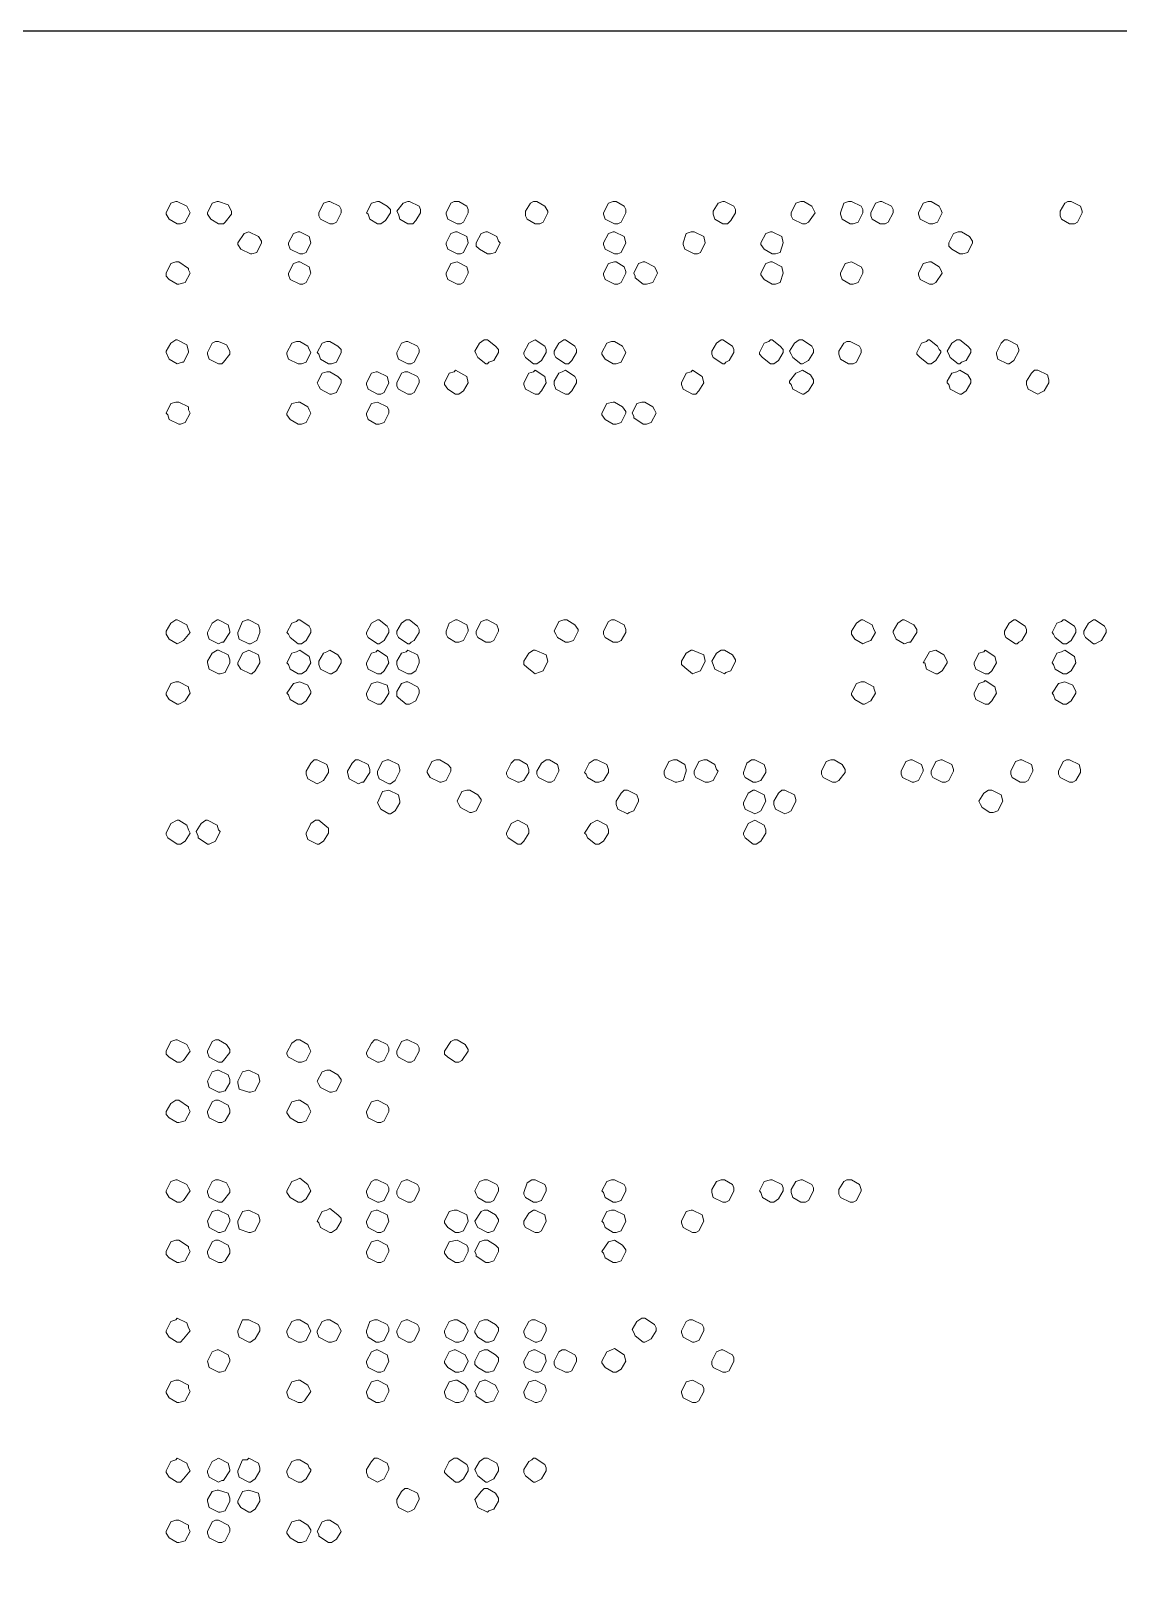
# Model space of a CAD drawing. Header units: millimetres. Extents: x 4903 to 8718, y 642 to 2401.
# Drawn here: x 6471.9 to 6575.7, y 796.7 to 945.2 of the extents above; entities that cross this region are included whole.
import ezdxf

# ---------------------------------------------------------------- set-up
doc = ezdxf.new("R2010")
doc.units = ezdxf.units.MM

msp = doc.modelspace()

# ---------------------------------------------------------------- linework, layer by layer
msp.add_lwpolyline([(6261.91, 935.2), (6261.91, 658.2, 0.414214), (6271.91, 648.2), (6671.91, 648.2, 0.414214), (6681.91, 658.2), (6681.91, 935.2, 0.414214), (6671.91, 945.2), (6271.91, 945.2, 0.414214)], format="xyb", close=True)
at = {"color": 139, "lineweight": 0}
for points in [[(6485.85, 928.94), (6485.7, 928.94), (6485.25, 928.79), (6484.79, 927.88), (6484.79, 927.73), (6485.09, 927.27), (6485.85, 926.82), (6485.85, 926.82), (6486.16, 926.82), (6486.61, 926.97), (6487.07, 927.88), (6486.92, 928.19), (6486.76, 928.49)], [(6489.8, 928.94), (6489.65, 928.94), (6489.19, 928.79), (6488.74, 927.88), (6488.74, 927.73), (6489.04, 927.27), (6489.8, 926.82), (6490.25, 926.82), (6490.41, 926.97), (6491.01, 927.73), (6491.01, 928.03), (6490.71, 928.64)], [(6500.42, 928.94), (6500.27, 928.94), (6499.81, 928.79), (6499.36, 927.88), (6499.36, 927.58), (6499.51, 927.27), (6500.42, 926.82), (6500.57, 926.82), (6500.72, 926.82), (6501.03, 926.97), (6501.48, 927.88), (6501.48, 928.19), (6501.33, 928.49)], [(6505.12, 928.94), (6504.97, 928.94), (6504.37, 928.79), (6503.91, 927.88), (6504.06, 927.73), (6504.21, 927.27), (6504.97, 926.82), (6505.28, 926.82), (6505.73, 927.12), (6506.19, 927.88), (6506.19, 928.19), (6505.88, 928.49)], [(6508.01, 928.94), (6507.86, 928.94), (6507.4, 928.79), (6506.79, 928.03), (6506.95, 927.73), (6507.1, 927.27), (6507.86, 926.82), (6508.01, 926.82), (6508.31, 926.82), (6508.61, 927.12), (6509.07, 927.88), (6509.07, 928.19), (6508.92, 928.49)], [(6512.71, 928.94), (6512.56, 928.94), (6512.26, 928.94), (6511.95, 928.79), (6511.5, 927.88), (6511.5, 927.73), (6511.65, 927.27), (6512.56, 926.82), (6512.86, 926.82), (6513.17, 926.97), (6513.62, 927.88), (6513.62, 927.88), (6513.62, 928.19), (6513.47, 928.49)], [(6520, 928.94), (6520.15, 928.94), (6520.91, 928.49), (6521.21, 928.03), (6521.21, 927.88), (6520.75, 926.97), (6520.45, 926.82), (6520.15, 926.82), (6520.15, 926.82), (6520, 926.82), (6519.24, 927.27), (6519.08, 927.58), (6519.08, 927.88), (6519.08, 927.88), (6519.08, 928.03), (6519.54, 928.79), (6519.84, 928.94), (6520, 928.94), (6520, 928.94), (6520, 928.94)], [(6527.73, 928.94), (6527.58, 928.94), (6527.43, 928.94), (6526.98, 928.79), (6526.52, 927.88), (6526.52, 927.73), (6526.67, 927.27), (6527.58, 926.82), (6527.89, 926.82), (6528.19, 926.97), (6528.64, 927.88), (6528.64, 927.88), (6528.64, 928.19), (6528.49, 928.49)], [(6538.05, 928.94), (6537.9, 928.94), (6537.45, 928.79), (6536.99, 928.03), (6536.99, 927.73), (6537.14, 927.27), (6537.9, 926.82), (6538.05, 926.82), (6538.36, 926.82), (6538.66, 927.12), (6539.11, 927.88), (6539.11, 928.19), (6538.96, 928.49)], [(6545.64, 928.94), (6545.34, 928.94), (6544.88, 928.79), (6544.43, 927.88), (6544.43, 927.58), (6544.58, 927.27), (6545.49, 926.82), (6545.64, 926.82), (6545.79, 926.82), (6546.09, 926.97), (6546.7, 927.88), (6546.55, 928.19), (6546.4, 928.49)], [(6550.19, 928.94), (6550.19, 928.94), (6549.89, 928.94), (6549.43, 928.79), (6549.13, 927.88), (6549.13, 927.73), (6549.28, 927.27), (6550.04, 926.82), (6550.34, 926.82), (6550.8, 926.97), (6551.25, 927.88), (6551.25, 927.88), (6551.25, 928.19), (6551.1, 928.49)], [(6553.08, 928.94), (6552.92, 928.94), (6552.47, 928.79), (6552.01, 927.88), (6552.01, 927.58), (6552.16, 927.27), (6552.92, 926.82), (6553.08, 926.82), (6553.38, 926.82), (6553.68, 926.97), (6554.14, 927.88), (6554.14, 928.19), (6553.99, 928.49)], [(6557.78, 928.94), (6557.63, 928.94), (6557.48, 928.94), (6557.02, 928.79), (6556.57, 927.88), (6556.57, 927.73), (6556.72, 927.27), (6557.63, 926.82), (6557.93, 926.82), (6558.39, 926.97), (6558.84, 927.88), (6558.84, 927.88), (6558.69, 928.19), (6558.54, 928.49)], [(6570.98, 928.94), (6571.13, 928.94), (6572.04, 928.49), (6572.19, 928.03), (6572.19, 927.88), (6571.74, 926.97), (6571.44, 926.82), (6571.13, 926.82), (6571.13, 926.82), (6570.98, 926.82), (6570.22, 927.27), (6570.07, 927.58), (6570.07, 927.88), (6570.07, 927.88), (6570.07, 928.03), (6570.53, 928.79), (6570.83, 928.94), (6570.98, 928.94), (6570.98, 928.94), (6570.98, 928.94)], [(6492.68, 926.06), (6492.23, 925.91), (6491.62, 925), (6491.62, 924.85), (6491.92, 924.39), (6492.83, 923.94), (6492.98, 923.94), (6493.44, 924.09), (6493.9, 925), (6493.9, 925.15), (6493.59, 925.61)], [(6497.54, 926.06), (6497.39, 926.06), (6496.93, 925.91), (6496.47, 925), (6496.47, 924.85), (6496.63, 924.39), (6497.54, 923.94), (6497.84, 923.94), (6498.14, 924.09), (6498.6, 925), (6498.45, 925.61)], [(6512.56, 926.06), (6512.41, 926.06), (6511.95, 925.91), (6511.5, 925), (6511.5, 924.85), (6511.65, 924.39), (6512.56, 923.94), (6512.86, 923.94), (6513.17, 924.09), (6513.62, 925), (6513.47, 925.61)], [(6515.44, 926.06), (6515.29, 926.06), (6514.84, 925.91), (6514.38, 925), (6514.38, 925), (6514.38, 924.7), (6514.68, 924.39), (6515.44, 923.94), (6515.75, 923.94), (6516.2, 924.09), (6516.66, 925), (6516.5, 925.15), (6516.35, 925.61)], [(6527.58, 926.06), (6527.43, 926.06), (6526.98, 925.91), (6526.52, 925), (6526.52, 924.85), (6526.67, 924.39), (6527.58, 923.94), (6527.89, 923.94), (6528.19, 924.09), (6528.64, 925), (6528.49, 925.61)], [(6535.17, 926.06), (6534.87, 926.06), (6534.41, 925.91), (6534.11, 925), (6534.11, 924.85), (6534.26, 924.39), (6535.17, 923.94), (6535.47, 923.94), (6535.78, 924.09), (6536.23, 925), (6536.08, 925.61)], [(6542.6, 926.06), (6542.45, 926.06), (6542, 925.91), (6541.54, 925), (6541.54, 924.85), (6541.85, 924.39), (6542.6, 923.94), (6542.91, 923.94), (6543.36, 924.09), (6543.67, 925), (6543.52, 925.61)], [(6560.66, 926.06), (6560.36, 926.06), (6559.9, 925.91), (6559.45, 925), (6559.45, 925), (6559.45, 924.7), (6559.75, 924.39), (6560.51, 923.94), (6560.81, 923.94), (6561.27, 924.09), (6561.72, 925), (6561.72, 925.15), (6561.42, 925.61)], [(6486, 923.18), (6485.7, 923.18), (6485.25, 923.03), (6484.79, 922.12), (6484.79, 921.81), (6485.09, 921.51), (6485.85, 921.05), (6486, 921.05), (6486.61, 921.21), (6487.07, 922.12), (6486.92, 922.42), (6486.92, 922.57)], [(6497.54, 923.18), (6497.39, 923.18), (6496.93, 923.03), (6496.47, 922.12), (6496.47, 921.96), (6496.63, 921.51), (6497.54, 921.05), (6497.84, 921.05), (6498.14, 921.21), (6498.6, 922.12), (6498.45, 922.72)], [(6512.56, 923.18), (6512.56, 923.18), (6511.95, 923.03), (6511.5, 922.12), (6511.5, 921.96), (6511.65, 921.51), (6512.56, 921.05), (6512.86, 921.05), (6513.17, 921.21), (6513.62, 922.12), (6513.62, 922.27), (6513.47, 922.72)], [(6527.73, 923.18), (6527.58, 923.18), (6526.98, 923.03), (6526.52, 922.12), (6526.52, 921.96), (6526.67, 921.51), (6527.58, 921.05), (6527.89, 921.05), (6528.19, 921.21), (6528.64, 922.12), (6528.64, 922.27), (6528.49, 922.72)], [(6530.47, 923.18), (6530.31, 923.18), (6529.86, 923.03), (6529.4, 922.12), (6529.55, 921.81), (6529.55, 921.66), (6530.31, 921.05), (6530.62, 921.05), (6531.22, 921.21), (6531.68, 922.12), (6531.53, 922.42), (6531.38, 922.72)], [(6542.6, 923.18), (6542.45, 923.18), (6542, 923.03), (6541.54, 922.12), (6541.54, 921.96), (6541.85, 921.51), (6542.6, 921.05), (6542.91, 921.05), (6543.36, 921.21), (6543.67, 922.12), (6543.52, 922.72)], [(6550.19, 923.18), (6550.19, 923.18), (6549.58, 923.03), (6549.13, 922.12), (6549.13, 921.96), (6549.28, 921.51), (6550.04, 921.05), (6550.34, 921.05), (6550.8, 921.21), (6551.25, 922.12), (6551.25, 922.12), (6551.25, 922.42), (6551.1, 922.72)], [(6557.78, 923.18), (6557.63, 923.18), (6557.02, 923.03), (6556.57, 922.12), (6556.57, 921.96), (6556.72, 921.51), (6557.63, 921.05), (6557.93, 921.05), (6558.23, 921.21), (6558.84, 922.12), (6558.84, 922.12), (6558.69, 922.42), (6558.54, 922.72)], [(6485.85, 915.74), (6485.7, 915.74), (6485.25, 915.44), (6484.79, 914.68), (6484.79, 914.53), (6485.09, 913.92), (6485.85, 913.47), (6486.31, 913.62), (6486.46, 913.62), (6486.92, 914.53), (6486.92, 914.68), (6486.76, 915.29)], [(6489.8, 915.59), (6489.49, 915.59), (6489.19, 915.44), (6488.74, 914.53), (6488.74, 914.38), (6488.89, 913.92), (6489.8, 913.47), (6490.1, 913.47), (6490.25, 913.62), (6490.86, 914.38), (6490.86, 914.68), (6490.56, 915.29)], [(6497.54, 915.59), (6497.39, 915.59), (6497.23, 915.59), (6496.78, 915.44), (6496.32, 914.53), (6496.32, 914.38), (6496.47, 913.92), (6497.39, 913.47), (6497.69, 913.47), (6498.14, 913.62), (6498.6, 914.53), (6498.6, 914.53), (6498.45, 914.83), (6498.3, 915.14)], [(6500.42, 915.59), (6500.12, 915.59), (6499.66, 915.44), (6499.21, 914.53), (6499.36, 914.38), (6499.51, 913.92), (6500.27, 913.47), (6500.42, 913.47), (6500.57, 913.47), (6501.03, 913.62), (6501.48, 914.53), (6501.48, 914.83), (6501.18, 915.14)], [(6507.86, 915.59), (6507.7, 915.59), (6507.25, 915.44), (6506.79, 914.53), (6506.79, 914.38), (6506.95, 913.92), (6507.86, 913.47), (6507.86, 913.47), (6508.16, 913.47), (6508.46, 913.62), (6508.92, 914.53), (6508.92, 914.83), (6508.77, 915.14)], [(6515.44, 915.74), (6515.14, 915.74), (6514.68, 915.44), (6514.23, 914.68), (6514.38, 914.38), (6514.53, 914.07), (6515.29, 913.47), (6515.44, 913.47), (6515.59, 913.62), (6516.05, 913.77), (6516.5, 914.53), (6516.5, 914.83), (6516.2, 915.14)], [(6520, 915.74), (6520, 915.74), (6519.69, 915.59), (6519.39, 915.44), (6518.93, 914.53), (6518.93, 914.38), (6519.08, 914.07), (6519.84, 913.47), (6520.15, 913.47), (6520.6, 913.77), (6521.06, 914.53), (6521.06, 914.68), (6521.06, 914.83), (6520.91, 915.14)], [(6522.88, 915.74), (6522.73, 915.74), (6522.27, 915.44), (6521.82, 914.68), (6521.82, 914.38), (6521.97, 914.07), (6522.88, 913.47), (6522.88, 913.47), (6523.18, 913.47), (6523.49, 913.77), (6523.94, 914.53), (6523.94, 914.83), (6523.79, 915.14)], [(6527.58, 915.59), (6527.43, 915.59), (6527.28, 915.59), (6526.82, 915.44), (6526.37, 914.53), (6526.37, 914.38), (6526.67, 913.92), (6527.43, 913.47), (6527.73, 913.47), (6528.19, 913.62), (6528.64, 914.53), (6528.64, 914.53), (6528.49, 914.83), (6528.34, 915.14)], [(6537.9, 915.74), (6537.75, 915.74), (6537.29, 915.44), (6536.84, 914.68), (6536.84, 914.38), (6536.99, 914.07), (6537.9, 913.47), (6538.05, 913.47), (6538.2, 913.62), (6538.51, 913.77), (6538.96, 914.53), (6538.96, 914.83), (6538.81, 915.14)], [(6542.6, 915.74), (6542.45, 915.74), (6542.3, 915.59), (6541.85, 915.44), (6541.39, 914.53), (6541.39, 914.38), (6541.69, 914.07), (6542.45, 913.47), (6542.76, 913.47), (6543.21, 913.77), (6543.67, 914.53), (6543.67, 914.68), (6543.67, 914.83), (6543.36, 915.14)], [(6545.49, 915.74), (6545.18, 915.74), (6544.73, 915.44), (6544.27, 914.68), (6544.43, 914.38), (6544.58, 914.07), (6545.34, 913.47), (6545.49, 913.47), (6545.79, 913.62), (6546.09, 913.77), (6546.55, 914.53), (6546.55, 914.83), (6546.4, 915.14)], [(6549.89, 915.59), (6550.04, 915.59), (6550.95, 915.14), (6551.1, 914.83), (6551.1, 914.53), (6550.65, 913.62), (6550.34, 913.47), (6550.04, 913.47), (6550.04, 913.47), (6549.89, 913.47), (6549.13, 913.92), (6548.98, 914.38), (6548.98, 914.53), (6548.98, 914.53), (6548.98, 914.68), (6549.43, 915.44), (6549.74, 915.59), (6549.89, 915.59), (6549.89, 915.59), (6549.89, 915.59)], [(6557.63, 915.74), (6557.48, 915.74), (6557.32, 915.59), (6556.87, 915.44), (6556.41, 914.53), (6556.41, 914.38), (6556.72, 914.07), (6557.48, 913.47), (6557.78, 913.47), (6558.23, 913.77), (6558.69, 914.53), (6558.69, 914.68), (6558.54, 914.83), (6558.39, 915.14)], [(6560.51, 915.74), (6560.21, 915.74), (6559.75, 915.44), (6559.3, 914.68), (6559.45, 914.38), (6559.6, 914.07), (6560.36, 913.47), (6560.51, 913.47), (6560.66, 913.62), (6561.12, 913.77), (6561.57, 914.53), (6561.57, 914.83), (6561.27, 915.14)], [(6565.06, 915.74), (6564.76, 915.74), (6564.46, 915.44), (6564, 914.53), (6564, 914.38), (6564.15, 913.92), (6565.06, 913.47), (6565.21, 913.47), (6565.67, 913.77), (6566.13, 914.68), (6566.13, 914.83), (6565.97, 915.29)], [(6500.42, 912.71), (6500.12, 912.71), (6499.66, 912.56), (6499.21, 911.65), (6499.21, 911.65), (6499.36, 911.34), (6499.51, 911.04), (6500.42, 910.58), (6500.57, 910.58), (6501.03, 910.73), (6501.48, 911.65), (6501.48, 911.95), (6501.18, 912.25)], [(6504.97, 912.71), (6504.82, 912.71), (6504.37, 912.56), (6503.91, 911.65), (6503.91, 911.49), (6504.06, 911.04), (6504.97, 910.58), (6505.28, 910.58), (6505.58, 910.73), (6506.03, 911.65), (6505.88, 912.25)], [(6507.86, 912.71), (6507.55, 912.71), (6507.25, 912.56), (6506.79, 911.65), (6506.79, 911.65), (6506.79, 911.34), (6506.95, 911.04), (6507.86, 910.58), (6508.16, 910.58), (6508.46, 910.73), (6508.92, 911.65), (6508.92, 911.95), (6508.77, 912.25)], [(6512.41, 912.86), (6512.26, 912.71), (6511.8, 912.56), (6511.35, 911.65), (6511.35, 911.49), (6511.65, 911.04), (6512.41, 910.58), (6512.71, 910.58), (6513.17, 910.89), (6513.62, 911.65), (6513.47, 912.25)], [(6520, 912.86), (6519.84, 912.71), (6519.39, 912.56), (6518.93, 911.65), (6518.93, 911.49), (6519.08, 911.04), (6520, 910.58), (6520.3, 910.58), (6520.6, 910.89), (6521.06, 911.65), (6520.91, 912.25)], [(6522.88, 912.86), (6522.57, 912.71), (6522.27, 912.56), (6521.82, 911.8), (6521.82, 911.65), (6521.82, 911.49), (6521.97, 911.04), (6522.88, 910.58), (6523.18, 910.58), (6523.49, 910.89), (6523.94, 911.65), (6523.94, 911.95), (6523.79, 912.25)], [(6535.02, 912.86), (6534.87, 912.71), (6534.41, 912.56), (6533.96, 911.65), (6533.96, 911.49), (6534.11, 911.04), (6535.02, 910.58), (6535.32, 910.58), (6535.62, 910.89), (6536.08, 911.65), (6535.93, 912.25)], [(6545.49, 912.86), (6545.18, 912.71), (6544.88, 912.56), (6544.27, 911.8), (6544.27, 911.65), (6544.43, 911.49), (6544.58, 911.04), (6545.49, 910.58), (6545.64, 910.58), (6546.09, 910.89), (6546.55, 911.65), (6546.55, 911.95), (6546.25, 912.4)], [(6560.51, 912.86), (6560.21, 912.71), (6559.75, 912.56), (6559.3, 911.8), (6559.3, 911.65), (6559.45, 911.49), (6559.6, 911.04), (6560.51, 910.58), (6560.66, 910.58), (6561.12, 910.89), (6561.57, 911.65), (6561.57, 911.95), (6561.27, 912.4)], [(6567.95, 912.86), (6567.64, 912.86), (6567.34, 912.56), (6566.88, 911.8), (6566.88, 911.8), (6566.88, 911.49), (6567.04, 911.04), (6567.95, 910.58), (6568.25, 910.73), (6568.55, 910.89), (6569.01, 911.65), (6569.01, 911.95), (6568.86, 912.4)], [(6486, 909.82), (6485.7, 909.82), (6485.25, 909.67), (6484.79, 908.76), (6484.94, 908.61), (6485.09, 908.16), (6486, 907.7), (6486.16, 907.7), (6486.61, 907.85), (6487.07, 908.76), (6486.92, 909.07), (6486.92, 909.37)], [(6497.54, 909.82), (6497.39, 909.82), (6496.78, 909.67), (6496.32, 908.76), (6496.32, 908.61), (6496.63, 908.16), (6497.39, 907.7), (6497.69, 907.7), (6498.14, 907.85), (6498.6, 908.76), (6498.6, 908.76), (6498.45, 909.07), (6498.3, 909.37)], [(6504.97, 909.82), (6504.97, 909.82), (6504.37, 909.67), (6503.91, 908.76), (6503.91, 908.61), (6504.06, 908.16), (6504.82, 907.7), (6505.12, 907.7), (6505.58, 907.85), (6506.03, 908.76), (6506.03, 908.76), (6506.03, 909.07), (6505.88, 909.37)], [(6527.58, 909.82), (6527.43, 909.82), (6526.82, 909.67), (6526.37, 908.76), (6526.37, 908.61), (6526.67, 908.16), (6527.43, 907.7), (6527.73, 907.7), (6528.19, 907.85), (6528.64, 908.76), (6528.64, 908.91), (6528.34, 909.37)], [(6530.47, 909.82), (6530.16, 909.82), (6529.71, 909.67), (6529.25, 908.76), (6529.4, 908.46), (6529.4, 908.31), (6530.31, 907.7), (6530.62, 907.7), (6531.07, 907.85), (6531.53, 908.76), (6531.38, 909.07), (6531.22, 909.37)], [(6485.85, 889.04), (6485.7, 889.04), (6485.25, 888.73), (6484.79, 887.97), (6484.79, 887.67), (6485.09, 887.21), (6485.85, 886.76), (6485.85, 886.76), (6486.16, 886.91), (6486.46, 887.06), (6487.07, 887.82), (6486.92, 888.13), (6486.76, 888.58)], [(6489.8, 889.04), (6489.65, 889.04), (6489.19, 888.73), (6488.74, 887.82), (6488.74, 887.67), (6488.89, 887.21), (6489.8, 886.76), (6490.1, 886.91), (6490.25, 886.91), (6490.86, 887.82), (6490.86, 887.97), (6490.71, 888.58)], [(6492.68, 889.04), (6492.53, 889.04), (6492.07, 888.88), (6491.62, 887.82), (6491.62, 887.67), (6491.77, 887.21), (6492.68, 886.76), (6492.83, 886.76), (6493.44, 887.06), (6493.74, 887.82), (6493.74, 888.13), (6493.59, 888.58)], [(6497.54, 889.04), (6497.39, 889.04), (6497.23, 888.88), (6496.78, 888.73), (6496.32, 887.82), (6496.47, 887.67), (6496.63, 887.37), (6497.39, 886.76), (6497.69, 886.76), (6498.14, 887.06), (6498.6, 887.82), (6498.6, 887.97), (6498.6, 888.13), (6498.45, 888.43)], [(6505.12, 889.04), (6504.97, 889.04), (6504.67, 888.88), (6504.37, 888.73), (6503.91, 887.82), (6503.91, 887.67), (6504.06, 887.37), (6504.97, 886.76), (6505.12, 886.76), (6505.58, 887.06), (6506.03, 887.82), (6506.03, 887.97), (6506.03, 888.13), (6505.88, 888.43)], [(6508.01, 889.04), (6507.7, 889.04), (6507.25, 888.73), (6506.79, 887.97), (6506.79, 887.67), (6506.95, 887.37), (6507.86, 886.76), (6508.01, 886.76), (6508.16, 886.91), (6508.46, 887.06), (6508.92, 887.82), (6508.92, 888.13), (6508.77, 888.43)], [(6512.56, 889.04), (6512.41, 889.04), (6511.8, 888.73), (6511.5, 887.97), (6511.5, 887.67), (6511.65, 887.37), (6512.41, 886.91), (6512.71, 886.91), (6513.17, 887.06), (6513.62, 887.97), (6513.62, 888.13), (6513.47, 888.58)], [(6515.44, 889.04), (6515.29, 889.04), (6514.84, 888.88), (6514.38, 887.97), (6514.38, 887.67), (6514.53, 887.37), (6515.29, 886.91), (6515.44, 886.91), (6515.75, 886.91), (6516.05, 887.06), (6516.5, 887.97), (6516.5, 888.13), (6516.35, 888.58)], [(6523.03, 889.04), (6522.73, 889.04), (6522.27, 888.88), (6521.82, 887.97), (6521.97, 887.67), (6522.12, 887.37), (6522.88, 886.91), (6523.03, 886.91), (6523.18, 886.91), (6523.64, 887.06), (6524.09, 887.97), (6524.09, 888.13), (6523.79, 888.58)], [(6527.43, 889.04), (6527.58, 889.04), (6528.49, 888.58), (6528.64, 888.13), (6528.64, 887.82), (6528.19, 887.06), (6527.89, 886.91), (6527.58, 886.91), (6527.58, 886.91), (6527.43, 886.91), (6526.67, 887.37), (6526.52, 887.67), (6526.52, 887.82), (6526.52, 887.82), (6526.52, 887.97), (6526.98, 888.88), (6527.28, 889.04), (6527.43, 889.04), (6527.43, 889.04), (6527.43, 889.04)], [(6551.25, 889.04), (6551.1, 889.04), (6550.65, 888.73), (6550.19, 887.97), (6550.19, 887.67), (6550.5, 887.21), (6551.25, 886.76), (6551.25, 886.76), (6551.56, 886.91), (6552.01, 887.06), (6552.47, 887.82), (6552.32, 888.13), (6552.16, 888.58)], [(6555.2, 889.04), (6555.05, 889.04), (6554.59, 888.73), (6554.14, 887.97), (6554.14, 887.82), (6554.44, 887.21), (6555.2, 886.76), (6555.65, 886.91), (6555.81, 886.91), (6556.41, 887.82), (6556.41, 888.13), (6556.11, 888.58)], [(6565.82, 889.04), (6565.67, 889.04), (6565.21, 888.73), (6564.76, 887.97), (6564.76, 887.67), (6564.91, 887.37), (6565.82, 886.76), (6565.97, 886.76), (6566.13, 886.91), (6566.43, 887.06), (6566.88, 887.82), (6566.88, 888.13), (6566.73, 888.43)], [(6570.53, 889.04), (6570.37, 889.04), (6570.22, 888.88), (6569.77, 888.73), (6569.31, 887.82), (6569.46, 887.67), (6569.62, 887.37), (6570.37, 886.76), (6570.68, 886.76), (6571.13, 887.06), (6571.59, 887.82), (6571.59, 887.97), (6571.59, 888.13), (6571.44, 888.43)], [(6573.41, 889.04), (6573.26, 889.04), (6572.8, 888.73), (6572.35, 887.97), (6572.35, 887.67), (6572.5, 887.37), (6573.26, 886.76), (6573.41, 886.76), (6573.71, 886.91), (6574.02, 887.06), (6574.47, 887.82), (6574.47, 888.13), (6574.32, 888.43)], [(6489.8, 886.15), (6489.65, 886.15), (6489.19, 885.85), (6488.74, 885.09), (6488.74, 884.94), (6488.89, 884.33), (6489.8, 883.88), (6489.95, 883.88), (6490.41, 884.03), (6490.86, 884.94), (6490.86, 885.24), (6490.71, 885.7)], [(6492.68, 886.15), (6492.07, 885.85), (6491.62, 884.94), (6491.62, 884.79), (6491.92, 884.33), (6492.83, 883.88), (6492.98, 883.88), (6493.29, 884.18), (6493.74, 884.94), (6493.74, 885.09), (6493.59, 885.7)], [(6497.54, 886.15), (6497.23, 886), (6496.78, 885.85), (6496.32, 884.94), (6496.47, 884.79), (6496.63, 884.33), (6497.39, 883.88), (6497.69, 883.88), (6498.14, 884.18), (6498.6, 884.94), (6498.45, 885.55)], [(6500.42, 886.15), (6500.12, 886), (6499.81, 885.85), (6499.36, 885.09), (6499.36, 884.94), (6499.36, 884.79), (6499.51, 884.33), (6500.42, 883.88), (6500.57, 883.88), (6501.03, 884.18), (6501.48, 884.94), (6501.48, 885.24), (6501.18, 885.7)], [(6504.97, 886.15), (6504.82, 886), (6504.37, 885.85), (6503.91, 884.94), (6503.91, 884.79), (6504.06, 884.33), (6504.97, 883.88), (6505.28, 883.88), (6505.58, 884.18), (6506.03, 884.94), (6505.88, 885.55)], [(6507.86, 886.15), (6507.7, 886), (6507.25, 885.85), (6506.79, 885.09), (6506.79, 884.94), (6506.79, 884.79), (6506.95, 884.33), (6507.86, 883.88), (6508.16, 883.88), (6508.61, 884.18), (6508.92, 884.94), (6508.92, 885.24), (6508.77, 885.7)], [(6520, 886.15), (6519.84, 886.15), (6519.39, 885.85), (6518.93, 885.09), (6518.93, 884.79), (6519.24, 884.48), (6520, 883.88), (6520.3, 884.03), (6520.75, 884.18), (6521.21, 885.09), (6521.06, 885.7)], [(6535.02, 886.15), (6534.87, 886.15), (6534.41, 885.85), (6533.96, 885.09), (6533.96, 884.79), (6534.26, 884.48), (6535.02, 883.88), (6535.32, 884.03), (6535.78, 884.18), (6536.23, 885.09), (6536.08, 885.7)], [(6538.05, 886.15), (6537.75, 886.15), (6537.29, 885.85), (6536.84, 885.09), (6536.84, 885.09), (6536.99, 884.79), (6537.14, 884.33), (6538.05, 883.88), (6538.2, 884.03), (6538.66, 884.18), (6539.11, 885.09), (6539.11, 885.24), (6538.81, 885.7)], [(6558.23, 886.15), (6557.63, 886), (6557.02, 884.94), (6557.17, 884.94), (6557.32, 884.33), (6558.23, 883.88), (6558.39, 883.88), (6558.84, 884.18), (6559.3, 884.94), (6559.3, 885.09), (6558.99, 885.7)], [(6562.94, 886.15), (6562.79, 886), (6562.33, 885.85), (6561.88, 884.94), (6561.88, 884.79), (6562.03, 884.33), (6562.94, 883.88), (6563.24, 883.88), (6563.55, 884.18), (6564, 884.94), (6563.85, 885.55)], [(6570.53, 886.15), (6570.22, 886), (6569.77, 885.85), (6569.31, 884.94), (6569.46, 884.79), (6569.62, 884.33), (6570.37, 883.88), (6570.68, 883.88), (6571.13, 884.18), (6571.59, 884.94), (6571.44, 885.55)], [(6486, 883.12), (6485.7, 883.12), (6485.25, 882.97), (6484.79, 882.06), (6484.79, 881.9), (6485.09, 881.45), (6485.85, 880.99), (6486, 880.99), (6486.61, 881.3), (6487.07, 882.06), (6486.92, 882.51), (6486.92, 882.66)], [(6497.54, 883.12), (6497.54, 883.12), (6496.93, 882.97), (6496.32, 882.06), (6496.47, 881.9), (6496.63, 881.45), (6497.39, 880.99), (6497.69, 880.99), (6498.14, 881.3), (6498.6, 882.06), (6498.6, 882.21), (6498.3, 882.81)], [(6504.97, 883.12), (6504.97, 883.12), (6504.37, 882.97), (6503.91, 882.06), (6503.91, 881.9), (6504.06, 881.45), (6504.97, 880.99), (6505.28, 880.99), (6505.58, 881.3), (6506.03, 882.06), (6506.03, 882.21), (6505.88, 882.81)], [(6507.86, 883.12), (6507.7, 883.12), (6507.25, 882.97), (6506.79, 882.21), (6506.79, 881.75), (6506.95, 881.6), (6507.7, 880.99), (6508.01, 880.99), (6508.61, 881.3), (6508.92, 882.06), (6508.92, 882.36), (6508.77, 882.66)], [(6551.41, 883.12), (6551.1, 883.12), (6550.65, 882.97), (6550.19, 882.06), (6550.19, 881.9), (6550.5, 881.45), (6551.25, 880.99), (6551.41, 880.99), (6552.01, 881.3), (6552.47, 882.06), (6552.32, 882.51), (6552.32, 882.66)], [(6562.94, 883.27), (6562.79, 883.12), (6562.33, 882.97), (6561.88, 882.06), (6561.88, 881.9), (6562.03, 881.45), (6562.94, 880.99), (6563.24, 880.99), (6563.55, 881.3), (6564, 882.06), (6563.85, 882.66)], [(6570.53, 883.12), (6570.53, 883.12), (6569.92, 882.97), (6569.31, 882.06), (6569.46, 881.9), (6569.62, 881.45), (6570.37, 880.99), (6570.68, 880.99), (6571.13, 881.3), (6571.59, 882.06), (6571.59, 882.21), (6571.28, 882.81)], [(6499.21, 875.68), (6498.9, 875.68), (6498.6, 875.38), (6498.14, 874.62), (6498.14, 874.32), (6498.3, 873.86), (6499.21, 873.41), (6499.21, 873.41), (6499.51, 873.56), (6499.81, 873.71), (6500.27, 874.47), (6500.27, 874.77), (6500.12, 875.23)], [(6503.15, 875.68), (6502.85, 875.68), (6502.54, 875.38), (6502.09, 874.62), (6502.09, 874.47), (6502.24, 873.86), (6503.15, 873.41), (6503.46, 873.56), (6503.61, 873.56), (6504.21, 874.47), (6504.21, 874.77), (6504.06, 875.23)], [(6506.03, 875.68), (6505.88, 875.68), (6505.43, 875.53), (6504.97, 874.62), (6504.97, 874.32), (6505.12, 873.86), (6506.03, 873.41), (6506.19, 873.41), (6506.64, 873.71), (6507.1, 874.62), (6507.1, 874.77), (6506.95, 875.23)], [(6510.89, 875.68), (6510.59, 875.68), (6510.13, 875.53), (6509.68, 874.62), (6509.68, 874.47), (6509.98, 874.01), (6510.89, 873.56), (6511.04, 873.56), (6511.5, 873.71), (6511.95, 874.62), (6511.95, 874.92), (6511.65, 875.23)], [(6518.48, 875.68), (6518.33, 875.68), (6518.02, 875.68), (6517.72, 875.38), (6517.26, 874.47), (6517.26, 874.32), (6517.42, 874.01), (6518.33, 873.56), (6518.48, 873.56), (6518.93, 873.71), (6519.39, 874.47), (6519.39, 874.62), (6519.39, 874.77), (6519.24, 875.23)], [(6521.36, 875.68), (6521.06, 875.68), (6520.6, 875.38), (6520.15, 874.62), (6520.15, 874.32), (6520.3, 874.01), (6521.21, 873.56), (6521.36, 873.56), (6521.51, 873.56), (6521.82, 873.71), (6522.27, 874.62), (6522.27, 874.77), (6522.12, 875.23)], [(6525.91, 875.68), (6525.76, 875.68), (6525.61, 875.68), (6525.15, 875.38), (6524.7, 874.47), (6524.85, 874.32), (6525, 874.01), (6525.76, 873.56), (6526.06, 873.56), (6526.52, 873.71), (6526.98, 874.47), (6526.98, 874.62), (6526.98, 874.77), (6526.82, 875.23)], [(6533.5, 875.68), (6533.2, 875.68), (6532.74, 875.53), (6532.29, 874.62), (6532.29, 874.32), (6532.44, 874.01), (6533.35, 873.56), (6533.5, 873.56), (6534.11, 873.71), (6534.41, 874.62), (6534.41, 874.77), (6534.26, 875.23)], [(6536.38, 875.68), (6536.08, 875.68), (6535.62, 875.53), (6535.17, 874.62), (6535.17, 874.32), (6535.32, 874.01), (6536.23, 873.56), (6536.38, 873.56), (6536.54, 873.56), (6536.99, 873.71), (6537.45, 874.62), (6537.29, 874.77), (6537.14, 875.23)], [(6540.94, 875.68), (6540.94, 875.68), (6540.63, 875.68), (6540.18, 875.38), (6539.87, 874.47), (6539.87, 874.32), (6540.03, 874.01), (6540.78, 873.56), (6541.09, 873.56), (6541.54, 873.71), (6542, 874.47), (6542, 874.62), (6542, 874.77), (6541.85, 875.23)], [(6548.37, 875.68), (6548.52, 875.68), (6549.28, 875.23), (6549.58, 874.77), (6549.58, 874.47), (6548.98, 873.71), (6548.67, 873.56), (6548.52, 873.56), (6548.52, 873.56), (6548.37, 873.56), (6547.46, 874.01), (6547.31, 874.32), (6547.31, 874.47), (6547.31, 874.47), (6547.31, 874.62), (6547.76, 875.53), (6548.22, 875.68), (6548.37, 875.68), (6548.37, 875.68), (6548.37, 875.68)], [(6555.96, 875.68), (6555.81, 875.68), (6555.35, 875.53), (6554.9, 874.62), (6554.9, 874.32), (6555.05, 874.01), (6555.96, 873.56), (6556.11, 873.56), (6556.57, 873.71), (6557.02, 874.62), (6557.02, 874.77), (6556.87, 875.23)], [(6558.84, 875.68), (6558.69, 875.68), (6558.23, 875.53), (6557.78, 874.62), (6557.78, 874.32), (6557.93, 874.01), (6558.84, 873.56), (6558.99, 873.56), (6559.14, 873.56), (6559.45, 873.71), (6559.9, 874.62), (6559.9, 874.77), (6559.75, 875.23)], [(6566.43, 875.68), (6566.28, 875.68), (6565.82, 875.53), (6565.37, 874.62), (6565.37, 874.32), (6565.52, 874.01), (6566.28, 873.56), (6566.43, 873.56), (6566.73, 873.56), (6567.04, 873.71), (6567.49, 874.62), (6567.49, 874.77), (6567.34, 875.23)], [(6570.98, 875.68), (6570.98, 875.68), (6571.89, 875.23), (6572.04, 874.77), (6572.04, 874.47), (6571.59, 873.71), (6571.28, 873.56), (6570.98, 873.56), (6570.98, 873.56), (6570.98, 873.56), (6570.07, 874.01), (6569.92, 874.32), (6569.92, 874.47), (6569.92, 874.47), (6569.92, 874.62), (6570.37, 875.53), (6570.68, 875.68), (6570.98, 875.68), (6570.98, 875.68), (6570.98, 875.68)], [(6506.03, 872.8), (6505.43, 872.65), (6504.97, 871.59), (6504.97, 871.59), (6505.28, 870.98), (6506.03, 870.52), (6506.19, 870.52), (6506.64, 870.83), (6507.1, 871.59), (6507.1, 871.74), (6506.95, 872.34)], [(6513.77, 872.8), (6513.47, 872.8), (6513.01, 872.65), (6512.56, 871.74), (6512.56, 871.74), (6512.71, 871.43), (6512.86, 871.13), (6513.77, 870.67), (6513.93, 870.67), (6514.38, 870.83), (6514.84, 871.74), (6514.84, 871.89), (6514.53, 872.34)], [(6528.8, 872.8), (6528.49, 872.8), (6528.19, 872.5), (6527.73, 871.74), (6527.73, 871.74), (6527.73, 871.43), (6527.89, 870.98), (6528.8, 870.52), (6528.95, 870.67), (6529.4, 870.83), (6529.86, 871.74), (6529.86, 871.89), (6529.71, 872.34)], [(6540.94, 872.8), (6540.78, 872.8), (6540.33, 872.5), (6539.87, 871.59), (6539.87, 871.43), (6540.03, 870.98), (6540.94, 870.52), (6541.24, 870.67), (6541.54, 870.83), (6542, 871.74), (6541.85, 872.34)], [(6543.82, 872.8), (6543.52, 872.8), (6543.21, 872.5), (6542.76, 871.74), (6542.76, 871.74), (6542.76, 871.43), (6542.91, 870.98), (6543.82, 870.52), (6544.12, 870.67), (6544.43, 870.83), (6544.88, 871.74), (6544.88, 871.89), (6544.73, 872.34)], [(6563.55, 872.8), (6563.24, 872.8), (6562.79, 872.5), (6562.33, 871.74), (6562.48, 871.43), (6562.63, 871.13), (6563.39, 870.67), (6563.7, 870.67), (6564.15, 870.83), (6564.61, 871.74), (6564.46, 872.34)], [(6486, 869.92), (6485.85, 869.92), (6485.25, 869.61), (6484.79, 868.7), (6484.79, 868.55), (6484.94, 868.25), (6485.85, 867.64), (6486.16, 867.64), (6486.61, 867.94), (6487.07, 868.7), (6487.07, 868.7), (6486.92, 869.01), (6486.76, 869.46)], [(6488.74, 869.92), (6488.58, 869.92), (6488.13, 869.61), (6487.67, 868.85), (6487.83, 868.4), (6487.83, 868.25), (6488.74, 867.64), (6488.89, 867.64), (6489.49, 867.94), (6489.95, 868.85), (6489.8, 869.01), (6489.65, 869.46)], [(6499.36, 869.92), (6499.05, 869.92), (6498.6, 869.61), (6498.14, 868.7), (6498.14, 868.55), (6498.3, 868.09), (6499.21, 867.64), (6499.36, 867.64), (6499.81, 867.94), (6500.27, 868.7), (6500.27, 869.16), (6500.12, 869.31)], [(6518.33, 869.92), (6518.33, 869.92), (6517.72, 869.61), (6517.26, 868.7), (6517.26, 868.55), (6517.42, 868.25), (6518.33, 867.64), (6518.63, 867.64), (6518.93, 867.94), (6519.39, 868.7), (6519.39, 868.7), (6519.39, 869.01), (6519.24, 869.46)], [(6525.91, 869.92), (6525.91, 869.92), (6525.31, 869.61), (6524.7, 868.7), (6524.85, 868.55), (6525, 868.25), (6525.76, 867.64), (6526.06, 867.64), (6526.52, 867.94), (6526.98, 868.7), (6526.98, 868.7), (6526.98, 869.01), (6526.82, 869.46)], [(6540.94, 869.92), (6540.94, 869.92), (6540.33, 869.61), (6539.87, 868.7), (6539.87, 868.55), (6540.03, 868.25), (6540.78, 867.64), (6541.09, 867.64), (6541.54, 867.94), (6542, 868.7), (6542, 869.01), (6541.85, 869.46)], [(6485.85, 848.98), (6485.7, 848.98), (6485.25, 848.82), (6484.79, 847.91), (6484.79, 847.61), (6485.09, 847.31), (6485.85, 846.85), (6485.85, 846.85), (6486.16, 846.85), (6486.46, 847), (6487.07, 847.91), (6486.92, 848.22), (6486.76, 848.52)], [(6489.8, 848.98), (6489.49, 848.98), (6489.19, 848.82), (6488.74, 847.91), (6488.74, 847.76), (6488.89, 847.31), (6489.8, 846.85), (6490.1, 846.85), (6490.25, 847), (6490.86, 847.76), (6490.86, 848.06), (6490.56, 848.52)], [(6497.54, 848.98), (6497.39, 848.98), (6497.23, 848.98), (6496.78, 848.67), (6496.32, 847.76), (6496.32, 847.61), (6496.47, 847.31), (6497.39, 846.85), (6497.69, 846.85), (6498.14, 847), (6498.6, 847.91), (6498.6, 847.91), (6498.45, 848.22), (6498.3, 848.52)], [(6504.97, 848.98), (6504.97, 848.98), (6504.67, 848.98), (6504.37, 848.67), (6503.91, 847.76), (6503.91, 847.61), (6504.06, 847.31), (6504.97, 846.85), (6505.12, 846.85), (6505.58, 847), (6506.03, 847.91), (6506.03, 847.91), (6506.03, 848.22), (6505.88, 848.52)], [(6507.86, 848.98), (6507.7, 848.98), (6507.25, 848.82), (6506.79, 847.91), (6506.79, 847.61), (6506.95, 847.31), (6507.86, 846.85), (6508.01, 846.85), (6508.16, 846.85), (6508.46, 847), (6508.92, 847.91), (6508.92, 848.22), (6508.77, 848.52)], [(6512.41, 848.98), (6512.56, 848.98), (6513.32, 848.52), (6513.62, 848.06), (6513.62, 847.91), (6513.01, 847), (6512.71, 846.85), (6512.56, 846.85), (6512.56, 846.85), (6512.41, 846.85), (6511.65, 847.31), (6511.35, 847.61), (6511.35, 847.91), (6511.35, 847.91), (6511.35, 847.91), (6511.95, 848.82), (6512.26, 848.98), (6512.41, 848.98), (6512.41, 848.98), (6512.41, 848.98)], [(6489.8, 846.09), (6489.65, 846.09), (6489.19, 845.94), (6488.74, 845.03), (6488.74, 845.03), (6488.89, 844.42), (6489.8, 843.97), (6489.95, 843.97), (6490.41, 844.12), (6490.86, 844.88), (6490.86, 845.18), (6490.71, 845.64)], [(6492.68, 846.09), (6492.07, 845.94), (6491.62, 845.03), (6491.62, 844.88), (6491.77, 844.27), (6492.68, 843.97), (6492.83, 843.97), (6493.29, 844.12), (6493.74, 845.03), (6493.74, 845.03), (6493.59, 845.64)], [(6500.42, 846.09), (6500.12, 846.09), (6499.66, 845.94), (6499.21, 845.03), (6499.21, 845.03), (6499.36, 844.73), (6499.51, 844.42), (6500.42, 843.97), (6500.57, 843.97), (6501.03, 844.12), (6501.48, 845.03), (6501.48, 845.18), (6501.18, 845.64)], [(6486, 843.21), (6485.7, 843.21), (6485.25, 842.91), (6484.79, 842.15), (6484.79, 841.84), (6485.09, 841.54), (6485.85, 841.08), (6486, 841.08), (6486.61, 841.24), (6487.07, 842.15), (6486.92, 842.45), (6486.92, 842.6)], [(6489.8, 843.21), (6489.65, 843.21), (6489.49, 843.21), (6489.19, 843.06), (6488.74, 842.15), (6488.74, 842), (6488.89, 841.54), (6489.8, 841.08), (6489.8, 841.08), (6490.1, 841.08), (6490.41, 841.24), (6490.86, 842), (6490.86, 842.3), (6490.71, 842.75)], [(6497.54, 843.21), (6497.39, 843.21), (6496.78, 843.06), (6496.32, 842.15), (6496.32, 842), (6496.63, 841.54), (6497.39, 841.08), (6497.69, 841.08), (6498.14, 841.24), (6498.6, 842.15), (6498.6, 842.15), (6498.45, 842.45), (6498.3, 842.75)], [(6504.97, 843.21), (6504.97, 843.21), (6504.37, 843.06), (6503.91, 842.15), (6503.91, 842), (6504.06, 841.54), (6504.97, 841.08), (6505.28, 841.08), (6505.58, 841.24), (6506.03, 842.15), (6506.03, 842.15), (6506.03, 842.45), (6505.88, 842.75)], [(6485.85, 835.62), (6485.7, 835.62), (6485.25, 835.47), (6484.79, 834.56), (6484.79, 834.41), (6485.09, 833.95), (6485.85, 833.5), (6485.85, 833.5), (6486.16, 833.5), (6486.46, 833.65), (6487.07, 834.56), (6486.92, 834.86), (6486.76, 835.17)], [(6489.8, 835.62), (6489.49, 835.62), (6489.19, 835.47), (6488.74, 834.56), (6488.74, 834.41), (6488.89, 833.95), (6489.8, 833.5), (6490.1, 833.5), (6490.25, 833.65), (6490.86, 834.41), (6490.86, 834.71), (6490.56, 835.32)], [(6497.54, 835.77), (6497.23, 835.62), (6496.78, 835.47), (6496.32, 834.56), (6496.32, 834.41), (6496.63, 833.95), (6497.39, 833.5), (6497.69, 833.5), (6498.14, 833.8), (6498.6, 834.56), (6498.45, 834.86), (6498.3, 835.17)], [(6504.97, 835.62), (6504.97, 835.62), (6504.67, 835.62), (6504.37, 835.47), (6503.91, 834.56), (6503.91, 834.41), (6504.06, 833.95), (6504.97, 833.5), (6505.12, 833.5), (6505.58, 833.65), (6506.03, 834.56), (6506.03, 834.56), (6506.03, 834.86), (6505.88, 835.17)], [(6507.86, 835.62), (6507.7, 835.62), (6507.25, 835.47), (6506.79, 834.56), (6506.79, 834.26), (6506.95, 833.95), (6507.86, 833.5), (6508.01, 833.5), (6508.16, 833.5), (6508.46, 833.65), (6508.92, 834.56), (6508.92, 834.86), (6508.77, 835.17)], [(6515.44, 835.62), (6515.14, 835.62), (6514.68, 835.47), (6514.23, 834.56), (6514.38, 834.26), (6514.53, 833.95), (6515.29, 833.5), (6515.44, 833.5), (6515.75, 833.5), (6516.05, 833.65), (6516.5, 834.56), (6516.5, 834.86), (6516.35, 835.17)], [(6520, 835.62), (6520, 835.62), (6519.69, 835.62), (6519.24, 835.32), (6518.93, 834.41), (6518.93, 834.26), (6519.08, 833.95), (6519.84, 833.5), (6520.15, 833.5), (6520.6, 833.65), (6521.06, 834.56), (6521.06, 834.56), (6521.06, 834.86), (6520.91, 835.17)], [(6527.58, 835.62), (6527.43, 835.62), (6527.28, 835.62), (6526.82, 835.47), (6526.37, 834.56), (6526.52, 834.41), (6526.67, 833.95), (6527.43, 833.5), (6527.73, 833.5), (6528.19, 833.65), (6528.64, 834.56), (6528.64, 834.56), (6528.64, 834.86), (6528.49, 835.17)], [(6538.05, 835.62), (6537.75, 835.62), (6537.29, 835.47), (6536.84, 834.71), (6536.84, 834.41), (6536.99, 833.95), (6537.9, 833.5), (6538.05, 833.5), (6538.2, 833.5), (6538.51, 833.65), (6538.96, 834.56), (6538.96, 834.86), (6538.81, 835.17)], [(6542.6, 835.62), (6542.45, 835.62), (6541.85, 835.47), (6541.39, 834.56), (6541.54, 834.41), (6541.69, 833.95), (6542.45, 833.5), (6542.76, 833.5), (6543.21, 833.8), (6543.67, 834.56), (6543.67, 834.86), (6543.52, 835.17)], [(6545.49, 835.62), (6545.34, 835.62), (6544.88, 835.47), (6544.43, 834.71), (6544.43, 834.41), (6544.58, 833.95), (6545.34, 833.5), (6545.49, 833.5), (6545.79, 833.5), (6546.09, 833.65), (6546.55, 834.56), (6546.55, 834.86), (6546.4, 835.17)], [(6550.04, 835.62), (6550.19, 835.62), (6550.95, 835.17), (6551.1, 834.71), (6551.1, 834.56), (6550.65, 833.65), (6550.34, 833.5), (6550.19, 833.5), (6550.19, 833.5), (6550.04, 833.5), (6549.13, 833.95), (6548.98, 834.26), (6548.98, 834.56), (6548.98, 834.56), (6548.98, 834.71), (6549.43, 835.47), (6549.74, 835.62), (6550.04, 835.62), (6550.04, 835.62), (6550.04, 835.62)], [(6489.8, 832.74), (6489.65, 832.74), (6489.19, 832.59), (6488.74, 831.68), (6488.74, 831.68), (6488.89, 831.07), (6489.8, 830.61), (6489.95, 830.61), (6490.41, 830.77), (6490.86, 831.68), (6490.86, 831.83), (6490.71, 832.28)], [(6492.68, 832.74), (6492.07, 832.59), (6491.62, 831.68), (6491.62, 831.52), (6491.77, 830.92), (6492.68, 830.61), (6492.83, 830.61), (6493.29, 830.77), (6493.74, 831.68), (6493.74, 831.83), (6493.59, 832.28)], [(6500.42, 832.89), (6500.12, 832.74), (6499.66, 832.59), (6499.21, 831.68), (6499.21, 831.68), (6499.36, 831.52), (6499.51, 831.07), (6500.42, 830.61), (6500.57, 830.61), (6501.03, 830.92), (6501.48, 831.68), (6501.48, 831.98), (6501.18, 832.28)], [(6504.97, 832.74), (6504.82, 832.74), (6504.37, 832.59), (6503.91, 831.68), (6503.91, 831.52), (6504.06, 831.07), (6504.97, 830.61), (6505.28, 830.61), (6505.58, 830.77), (6506.03, 831.68), (6505.88, 832.28)], [(6512.56, 832.74), (6512.26, 832.74), (6511.8, 832.59), (6511.35, 831.68), (6511.35, 831.52), (6511.65, 831.07), (6512.41, 830.61), (6512.71, 830.61), (6513.17, 830.77), (6513.62, 831.68), (6513.47, 832.28)], [(6515.44, 832.74), (6515.14, 832.74), (6514.84, 832.59), (6514.23, 831.68), (6514.23, 831.68), (6514.38, 831.37), (6514.53, 831.07), (6515.44, 830.61), (6515.59, 830.61), (6516.05, 830.77), (6516.5, 831.68), (6516.5, 831.83), (6516.2, 832.28)], [(6520, 832.74), (6519.84, 832.74), (6519.39, 832.44), (6518.93, 831.68), (6518.93, 831.37), (6519.08, 831.07), (6520, 830.61), (6520.3, 830.61), (6520.6, 830.77), (6521.06, 831.68), (6520.91, 832.28)], [(6527.58, 832.74), (6527.28, 832.74), (6526.82, 832.59), (6526.37, 831.68), (6526.52, 831.52), (6526.67, 831.07), (6527.43, 830.61), (6527.73, 830.61), (6528.19, 830.77), (6528.64, 831.68), (6528.49, 832.28)], [(6535.02, 832.74), (6534.87, 832.74), (6534.41, 832.59), (6533.96, 831.68), (6533.96, 831.52), (6534.11, 831.07), (6535.02, 830.61), (6535.32, 830.61), (6535.62, 830.77), (6536.08, 831.68), (6535.93, 832.28)], [(6486, 829.86), (6485.7, 829.86), (6485.25, 829.7), (6484.79, 828.79), (6484.79, 828.49), (6485.09, 828.19), (6485.85, 827.73), (6486, 827.73), (6486.61, 827.88), (6487.07, 828.79), (6486.92, 829.1), (6486.92, 829.25)], [(6489.8, 829.86), (6489.65, 829.86), (6489.49, 829.86), (6489.19, 829.7), (6488.74, 828.79), (6488.74, 828.64), (6488.89, 828.19), (6489.8, 827.73), (6489.8, 827.73), (6490.1, 827.73), (6490.41, 827.88), (6490.86, 828.64), (6490.86, 828.95), (6490.71, 829.4)], [(6504.97, 829.86), (6504.97, 829.86), (6504.37, 829.7), (6503.91, 828.79), (6503.91, 828.64), (6504.06, 828.19), (6504.97, 827.73), (6505.28, 827.73), (6505.58, 827.88), (6506.03, 828.79), (6506.03, 828.95), (6505.88, 829.4)], [(6512.56, 829.86), (6512.56, 829.86), (6511.8, 829.7), (6511.35, 828.79), (6511.35, 828.64), (6511.65, 828.19), (6512.41, 827.73), (6512.71, 827.73), (6513.17, 827.88), (6513.62, 828.79), (6513.62, 828.79), (6513.62, 829.1), (6513.47, 829.4)], [(6515.44, 829.86), (6515.14, 829.86), (6514.68, 829.7), (6514.23, 828.79), (6514.38, 828.49), (6514.38, 828.34), (6515.29, 827.73), (6515.59, 827.73), (6516.05, 827.88), (6516.5, 828.79), (6516.5, 829.1), (6516.2, 829.4)], [(6527.58, 829.86), (6527.58, 829.86), (6526.98, 829.7), (6526.37, 828.79), (6526.52, 828.64), (6526.67, 828.19), (6527.43, 827.73), (6527.73, 827.73), (6528.19, 827.88), (6528.64, 828.79), (6528.64, 828.95), (6528.34, 829.4)], [(6485.85, 822.42), (6485.7, 822.27), (6485.25, 822.12), (6484.79, 821.21), (6484.79, 821.05), (6485.09, 820.6), (6485.85, 820.14), (6485.85, 820.14), (6486.16, 820.14), (6486.46, 820.45), (6487.07, 821.21), (6486.92, 821.51), (6486.76, 821.97)], [(6492.68, 822.27), (6492.53, 822.27), (6492.07, 822.27), (6491.62, 821.21), (6491.62, 821.05), (6491.77, 820.6), (6492.68, 820.14), (6492.83, 820.14), (6493.29, 820.45), (6493.74, 821.21), (6493.74, 821.51), (6493.59, 821.81)], [(6497.54, 822.27), (6497.39, 822.27), (6497.23, 822.27), (6496.78, 822.12), (6496.32, 821.21), (6496.32, 821.05), (6496.47, 820.6), (6497.39, 820.14), (6497.69, 820.14), (6498.14, 820.3), (6498.6, 821.21), (6498.6, 821.21), (6498.45, 821.51), (6498.3, 821.81)], [(6500.42, 822.27), (6500.12, 822.27), (6499.66, 822.12), (6499.21, 821.21), (6499.21, 821.05), (6499.36, 820.6), (6500.27, 820.14), (6500.42, 820.14), (6500.57, 820.14), (6501.03, 820.3), (6501.48, 821.21), (6501.33, 821.51), (6501.18, 821.81)], [(6504.97, 822.27), (6504.97, 822.27), (6504.67, 822.27), (6504.21, 822.12), (6503.91, 821.21), (6503.91, 821.05), (6504.06, 820.6), (6504.82, 820.14), (6505.12, 820.14), (6505.58, 820.3), (6506.03, 821.21), (6506.03, 821.21), (6506.03, 821.51), (6505.88, 821.81)], [(6507.86, 822.27), (6507.7, 822.27), (6507.25, 822.12), (6506.79, 821.21), (6506.79, 821.05), (6506.95, 820.6), (6507.86, 820.14), (6507.86, 820.14), (6508.16, 820.14), (6508.46, 820.3), (6508.92, 821.21), (6508.92, 821.51), (6508.77, 821.81)], [(6512.56, 822.27), (6512.41, 822.27), (6512.26, 822.27), (6511.8, 822.12), (6511.35, 821.21), (6511.35, 821.05), (6511.5, 820.6), (6512.41, 820.14), (6512.71, 820.14), (6513.17, 820.3), (6513.62, 821.21), (6513.62, 821.21), (6513.47, 821.51), (6513.32, 821.81)], [(6515.44, 822.27), (6515.14, 822.27), (6514.68, 822.12), (6514.23, 821.21), (6514.23, 821.05), (6514.53, 820.6), (6515.29, 820.14), (6515.44, 820.14), (6515.59, 820.14), (6516.05, 820.3), (6516.5, 821.21), (6516.5, 821.51), (6516.2, 821.81)], [(6520, 822.27), (6520, 822.27), (6519.69, 822.27), (6519.39, 822.12), (6518.93, 821.21), (6518.93, 821.05), (6519.08, 820.6), (6520, 820.14), (6520.15, 820.14), (6520.6, 820.3), (6521.06, 821.21), (6521.06, 821.21), (6521.06, 821.51), (6520.91, 821.81)], [(6530.47, 822.42), (6530.16, 822.42), (6529.71, 822.12), (6529.25, 821.36), (6529.4, 821.05), (6529.55, 820.75), (6530.31, 820.14), (6530.47, 820.14), (6530.77, 820.3), (6531.07, 820.45), (6531.53, 821.21), (6531.53, 821.51), (6531.38, 821.81)], [(6535.02, 822.27), (6535.02, 822.27), (6534.71, 822.27), (6534.41, 822.12), (6533.96, 821.21), (6533.96, 821.05), (6534.11, 820.6), (6535.02, 820.14), (6535.17, 820.14), (6535.62, 820.3), (6536.08, 821.21), (6536.08, 821.21), (6536.08, 821.51), (6535.93, 821.81)], [(6489.8, 819.39), (6489.65, 819.39), (6489.19, 819.23), (6488.74, 818.32), (6488.74, 818.32), (6488.89, 817.72), (6489.8, 817.26), (6489.95, 817.26), (6490.41, 817.41), (6490.86, 818.32), (6490.86, 818.47), (6490.71, 818.93)], [(6504.97, 819.39), (6504.82, 819.39), (6504.37, 819.23), (6503.91, 818.32), (6503.91, 818.17), (6504.06, 817.72), (6504.97, 817.26), (6505.28, 817.26), (6505.58, 817.41), (6506.03, 818.32), (6505.88, 818.93)], [(6512.41, 819.39), (6512.26, 819.39), (6511.8, 819.23), (6511.35, 818.32), (6511.35, 818.17), (6511.65, 817.72), (6512.41, 817.26), (6512.71, 817.26), (6513.17, 817.41), (6513.62, 818.32), (6513.32, 818.93)], [(6515.44, 819.39), (6515.14, 819.39), (6514.68, 819.23), (6514.23, 818.32), (6514.23, 818.32), (6514.23, 818.02), (6514.53, 817.72), (6515.29, 817.26), (6515.59, 817.26), (6516.05, 817.41), (6516.5, 818.32), (6516.5, 818.63), (6516.2, 818.93)], [(6520, 819.39), (6519.84, 819.39), (6519.39, 819.23), (6518.93, 818.32), (6518.93, 818.17), (6519.08, 817.72), (6520, 817.26), (6520.3, 817.26), (6520.6, 817.41), (6521.06, 818.32), (6520.91, 818.93)], [(6522.88, 819.39), (6522.57, 819.39), (6522.27, 819.23), (6521.82, 818.32), (6521.82, 818.32), (6521.82, 818.02), (6521.97, 817.72), (6522.88, 817.26), (6523.18, 817.26), (6523.49, 817.41), (6523.94, 818.32), (6523.94, 818.63), (6523.79, 818.93)], [(6527.58, 819.54), (6527.28, 819.39), (6526.82, 819.23), (6526.37, 818.32), (6526.37, 818.17), (6526.67, 817.72), (6527.43, 817.26), (6527.73, 817.26), (6528.19, 817.56), (6528.64, 818.32), (6528.49, 818.93)], [(6537.9, 819.39), (6537.75, 819.39), (6537.29, 819.23), (6536.84, 818.32), (6536.84, 818.32), (6536.84, 818.02), (6536.99, 817.72), (6537.9, 817.26), (6538.2, 817.26), (6538.51, 817.41), (6538.96, 818.32), (6538.96, 818.63), (6538.81, 818.93)], [(6486, 816.5), (6485.7, 816.5), (6485.25, 816.35), (6484.79, 815.44), (6484.79, 815.29), (6485.09, 814.83), (6485.85, 814.38), (6486, 814.38), (6486.61, 814.53), (6487.07, 815.44), (6486.92, 815.74), (6486.92, 816.05)], [(6497.54, 816.5), (6497.39, 816.5), (6496.78, 816.35), (6496.32, 815.44), (6496.32, 815.29), (6496.47, 814.83), (6497.39, 814.38), (6497.69, 814.38), (6497.99, 814.53), (6498.6, 815.44), (6498.6, 815.44), (6498.45, 815.74), (6498.3, 816.05)], [(6504.97, 816.5), (6504.97, 816.5), (6504.37, 816.35), (6503.91, 815.44), (6503.91, 815.29), (6504.06, 814.83), (6504.82, 814.38), (6505.12, 814.38), (6505.58, 814.53), (6506.03, 815.44), (6506.03, 815.59), (6505.88, 816.05)], [(6512.56, 816.5), (6512.41, 816.5), (6511.8, 816.35), (6511.35, 815.44), (6511.35, 815.29), (6511.5, 814.83), (6512.41, 814.38), (6512.71, 814.38), (6513.17, 814.53), (6513.62, 815.44), (6513.62, 815.59), (6513.32, 816.05)], [(6515.29, 816.5), (6515.14, 816.5), (6514.68, 816.35), (6514.23, 815.44), (6514.38, 815.14), (6514.38, 814.98), (6515.29, 814.38), (6515.44, 814.38), (6516.05, 814.53), (6516.5, 815.44), (6516.35, 815.74), (6516.2, 816.05)], [(6520, 816.5), (6520, 816.5), (6519.39, 816.35), (6518.93, 815.44), (6518.93, 815.29), (6519.08, 814.83), (6520, 814.38), (6520.15, 814.38), (6520.6, 814.53), (6521.06, 815.44), (6521.06, 815.59), (6520.91, 816.05)], [(6535.02, 816.5), (6535.02, 816.5), (6534.41, 816.35), (6533.96, 815.44), (6533.96, 815.29), (6534.11, 814.83), (6535.02, 814.38), (6535.32, 814.38), (6535.62, 814.53), (6536.08, 815.44), (6536.08, 815.44), (6536.08, 815.74), (6535.93, 816.05)], [(6485.85, 809.07), (6485.7, 808.92), (6485.25, 808.76), (6484.79, 807.85), (6484.79, 807.7), (6485.09, 807.25), (6485.85, 806.79), (6485.85, 806.79), (6486.16, 806.79), (6486.46, 807.09), (6487.07, 807.85), (6486.92, 808.16), (6486.76, 808.61)], [(6489.8, 809.07), (6489.49, 808.92), (6489.19, 808.76), (6488.74, 807.85), (6488.74, 807.7), (6488.89, 807.25), (6489.8, 806.79), (6490.1, 806.94), (6490.25, 806.94), (6490.86, 807.85), (6490.86, 808), (6490.71, 808.61)], [(6492.68, 809.07), (6492.53, 808.92), (6492.07, 808.92), (6491.62, 807.85), (6491.62, 807.7), (6491.77, 807.25), (6492.68, 806.79), (6492.83, 806.79), (6493.29, 807.09), (6493.74, 807.85), (6493.74, 808.16), (6493.59, 808.61)], [(6497.54, 808.92), (6497.39, 808.92), (6497.23, 808.92), (6496.78, 808.76), (6496.32, 807.85), (6496.32, 807.7), (6496.47, 807.25), (6497.39, 806.79), (6497.69, 806.79), (6498.14, 807.09), (6498.6, 807.85), (6498.6, 808), (6498.45, 808.16), (6498.3, 808.46)], [(6504.97, 809.07), (6504.67, 809.07), (6504.37, 808.76), (6503.91, 808), (6503.91, 807.7), (6504.06, 807.25), (6504.97, 806.79), (6505.28, 806.94), (6505.58, 807.09), (6506.03, 808), (6506.03, 808.16), (6505.88, 808.61)], [(6512.56, 809.07), (6512.41, 809.07), (6512.26, 809.07), (6511.8, 808.76), (6511.35, 807.85), (6511.35, 807.7), (6511.65, 807.4), (6512.41, 806.79), (6512.71, 806.79), (6513.17, 807.09), (6513.62, 807.85), (6513.62, 808), (6513.62, 808.16), (6513.47, 808.46)], [(6515.44, 809.07), (6515.14, 809.07), (6514.68, 808.76), (6514.23, 808), (6514.38, 807.7), (6514.53, 807.4), (6515.29, 806.79), (6515.44, 806.79), (6515.75, 806.94), (6516.05, 807.09), (6516.5, 807.85), (6516.5, 808.16), (6516.35, 808.61)], [(6519.84, 809.07), (6520, 809.07), (6520.91, 808.46), (6521.06, 808.16), (6521.06, 807.85), (6520.6, 807.09), (6520.3, 806.94), (6520, 806.79), (6520, 806.79), (6519.84, 806.79), (6519.08, 807.4), (6518.93, 807.7), (6518.93, 807.85), (6518.93, 807.85), (6518.93, 808), (6519.39, 808.76), (6519.69, 808.92), (6519.84, 809.07), (6519.84, 809.07), (6519.84, 809.07)], [(6489.8, 806.03), (6489.65, 806.03), (6489.19, 805.88), (6488.74, 805.12), (6488.74, 804.97), (6488.89, 804.36), (6489.8, 803.91), (6489.95, 803.91), (6490.41, 804.06), (6490.86, 804.97), (6490.86, 805.27), (6490.71, 805.73)], [(6492.68, 806.03), (6492.07, 805.88), (6491.62, 804.97), (6491.62, 804.82), (6491.92, 804.36), (6492.68, 803.91), (6492.83, 803.91), (6493.29, 804.21), (6493.74, 804.97), (6493.74, 805.12), (6493.59, 805.73)], [(6507.86, 806.18), (6507.55, 806.18), (6507.25, 805.88), (6506.79, 805.12), (6506.79, 805.12), (6506.79, 804.82), (6506.95, 804.36), (6507.86, 803.91), (6508.16, 804.06), (6508.46, 804.21), (6508.92, 805.12), (6508.92, 805.27), (6508.77, 805.73)], [(6515.44, 806.18), (6515.14, 806.18), (6514.84, 805.88), (6514.23, 805.12), (6514.23, 805.12), (6514.38, 804.82), (6514.53, 804.36), (6515.44, 803.91), (6515.59, 804.06), (6516.05, 804.21), (6516.5, 804.97), (6516.5, 805.27), (6516.2, 805.73)], [(6486, 803.15), (6485.7, 803.15), (6485.25, 803), (6484.79, 802.09), (6484.79, 801.93), (6485.09, 801.48), (6485.85, 801.02), (6486, 801.02), (6486.61, 801.18), (6487.07, 802.09), (6486.92, 802.39), (6486.92, 802.69)], [(6489.8, 803.15), (6489.65, 803.15), (6489.49, 803.15), (6489.19, 803), (6488.74, 802.09), (6488.74, 801.93), (6488.89, 801.48), (6489.8, 801.02), (6489.8, 801.02), (6490.1, 801.02), (6490.41, 801.18), (6490.86, 802.09), (6490.86, 802.39), (6490.71, 802.69)], [(6497.54, 803.15), (6497.39, 803.15), (6496.78, 803), (6496.32, 802.09), (6496.32, 801.93), (6496.63, 801.48), (6497.39, 801.02), (6497.69, 801.02), (6498.14, 801.18), (6498.6, 802.09), (6498.6, 802.24), (6498.3, 802.69)], [(6500.42, 803.15), (6500.12, 803.15), (6499.66, 803), (6499.21, 802.09), (6499.36, 801.78), (6499.36, 801.63), (6500.27, 801.02), (6500.57, 801.02), (6501.03, 801.33), (6501.48, 802.09), (6501.33, 802.39), (6501.18, 802.69)]]:
    msp.add_lwpolyline(points, close=True, dxfattribs=at)

doc.saveas('drawing.dxf')
